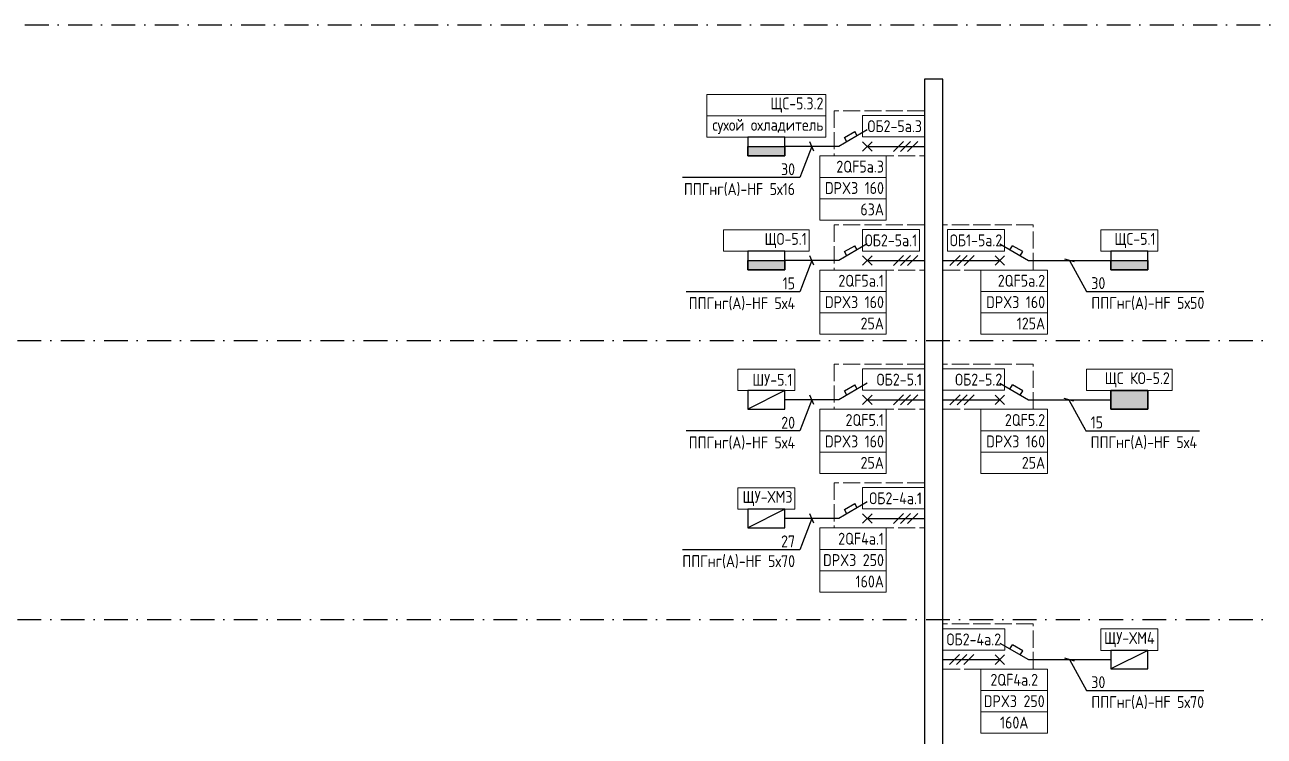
# Model space of a CAD drawing. Header units: millimetres. Extents: x -1221 to 2392, y 143 to 1021.
# Drawn here: x 1015.6 to 1276.3, y 866.1 to 1015.7 of the extents above; entities that cross this region are included whole.
import ezdxf
from ezdxf import colors
from ezdxf.entities.mleader import LeaderData, LeaderLine
from ezdxf.math import Vec2, Vec3

# ---------------------------------------------------------------- set-up
doc = ezdxf.new("R2010")
doc.units = ezdxf.units.MM
doc.header["$MEASUREMENT"] = 0
doc.linetypes.add('ACAD_ISO02W100', pattern=[15, 12, -3])
doc.linetypes.add('Штрихпунктирная 5 х 2 мм', pattern=[9, 5, -2, 0, -2])
doc.layers.get('Defpoints').update_dxf_attribs({"color": 6})
doc.layers.add('_LV_txt', color=7, linetype='Continuous', lineweight=15)
doc.layers.add('EL_Схема', color=7, linetype='Continuous', lineweight=15)
for name, color, linetype in [('ACM 0.05mm', 1, 'Continuous'), ('ACM Text', 7, 'Continuous'), ('EM_Щиты', 7, 'Continuous')]:
    doc.layers.add(name, color=color, linetype=linetype)
doc.styles.add('Надписи', font='isocpeur.ttf', dxfattribs={"width": 0.85})

# ---------------------------------------------------------------- blocks, each defined once
blk = doc.blocks.new('*T182')
at = {"layer": 'Defpoints', "color": 8, "linetype": 'ByBlock', "lineweight": 0, "transparency": 16777216}
for p, q in [((0, 0), (13, 0)), ((0, 0), (0, -4.5)), ((13, 0), (13, -4.5)), ((0, -4.5), (13, -4.5))]:
    blk.add_line(p, q, dxfattribs=at)
at = {"layer": 'ACM Text', "transparency": 16777216, "insert": (12.5, -2.25), "char_height": 2.5, "width": 12, "attachment_point": 6, "style": 'Надписи'}
blk.add_mtext('ОБ2-5.2', dxfattribs=at)
blk = doc.blocks.new('*T183')
at = {"layer": 'Defpoints', "color": 8, "linetype": 'ByBlock', "lineweight": 0, "transparency": 16777216}
for p, q in [((0, 0), (14, 0)), ((0, 0), (0, -13.5)), ((14, 0), (14, -13.5)), ((0, -4.5), (14, -4.5)), ((0, -9), (14, -9)), ((0, -13.5), (14, -13.5))]:
    blk.add_line(p, q, dxfattribs=at)
at = {"layer": 'ACM Text', "transparency": 16777216, "char_height": 2.5, "width": 13, "attachment_point": 6, "style": 'Надписи'}
for s, insert in [('2QF5.2', (13.5, -2.25)), ('DPX3 160', (13.5, -6.75)), ('25A', (13.5, -11.25))]:
    blk.add_mtext(s, dxfattribs=dict(at, insert=insert))
blk = doc.blocks.new('*U27')
at = {"linetype": 'Continuous'}
h = blk.add_hatch(color=256, dxfattribs=at)
h.dxf.hatch_style = 1
h.paths.add_polyline_path([(3.9, 0), (3.9, 3.9), (-3.9, 3.9), (-3.9, 0)])
for points in [[(-3.9, 0), (3.9, 0), (3.9, 3.9), (-3.9, 3.9)], [(-3.9, 3.9), (3.9, 3.9), (3.9, 0), (-3.9, 0)]]:
    blk.add_lwpolyline(points, close=True, dxfattribs=at)
blk = doc.blocks.new('*T184')
at = {"layer": 'Defpoints', "color": 8, "linetype": 'ByBlock', "lineweight": 0, "transparency": 16777216}
for p, q in [((0, 0), (18, 0)), ((0, 0), (0, -4.5)), ((18, 0), (18, -4.5)), ((0, -4.5), (18, -4.5))]:
    blk.add_line(p, q, dxfattribs=at)
at = {"layer": 'ACM Text', "transparency": 16777216, "insert": (17.5, -2.25), "char_height": 2.5, "width": 17, "attachment_point": 6, "style": 'Надписи'}
blk.add_mtext('ЩС КО-5.2', dxfattribs=at)
blk = doc.blocks.new('*T188')
at = {"layer": 'Defpoints', "color": 8, "linetype": 'ByBlock', "lineweight": 0, "transparency": 16777216}
for p, q in [((0, 0), (14, 0)), ((0, 0), (0, -13.5)), ((14, 0), (14, -13.5)), ((0, -4.5), (14, -4.5)), ((0, -9), (14, -9)), ((0, -13.5), (14, -13.5))]:
    blk.add_line(p, q, dxfattribs=at)
at = {"layer": 'ACM Text', "transparency": 16777216, "char_height": 2.5, "width": 13, "attachment_point": 6, "style": 'Надписи'}
for s, insert in [('2QF5.1', (13.5, -2.25)), ('DPX3 160', (13.5, -6.75)), ('25A', (13.5, -11.25))]:
    blk.add_mtext(s, dxfattribs=dict(at, insert=insert))
blk = doc.blocks.new('*T189')
at = {"layer": 'Defpoints', "color": 8, "linetype": 'ByBlock', "lineweight": 0, "transparency": 16777216}
for p, q in [((0, 0), (13, 0)), ((0, 0), (0, -4.5)), ((13, 0), (13, -4.5)), ((0, -4.5), (13, -4.5))]:
    blk.add_line(p, q, dxfattribs=at)
at = {"layer": 'ACM Text', "transparency": 16777216, "insert": (12.5, -2.25), "char_height": 2.5, "width": 12, "attachment_point": 6, "style": 'Надписи'}
blk.add_mtext('ОБ2-5.1', dxfattribs=at)
blk = doc.blocks.new('*U29')
at = {"linetype": 'Continuous'}
blk.add_lwpolyline([(-3.9, 0), (3.9, 0), (3.9, 3.9), (-3.9, 3.9)], close=True, dxfattribs=at)
blk.add_lwpolyline([(3.9, 3.9), (-3.9, 0)])
blk = doc.blocks.new('*T190')
at = {"layer": 'Defpoints', "color": 8, "linetype": 'ByBlock', "lineweight": 0, "transparency": 16777216}
for p, q in [((0, 0), (12, 0)), ((0, 0), (0, -4.5)), ((12, 0), (12, -4.5)), ((0, -4.5), (12, -4.5))]:
    blk.add_line(p, q, dxfattribs=at)
at = {"layer": 'ACM Text', "transparency": 16777216, "insert": (11.5, -2.25), "char_height": 2.5, "width": 11, "attachment_point": 6, "style": 'Надписи'}
blk.add_mtext('ШУ-5.1', dxfattribs=at)
blk = doc.blocks.new('_Oblique')
at = {"color": 0, "linetype": 'ByBlock', "lineweight": -2}
blk.add_line((-0.5, -0.5), (0.5, 0.5), dxfattribs=at)
blk = doc.blocks.new('*T177')
at = {"layer": 'Defpoints', "color": 8, "linetype": 'ByBlock', "lineweight": 0, "transparency": 16777216}
for p, q in [((0, 0), (14, 0)), ((0, 0), (0, -13.5)), ((14, 0), (14, -13.5)), ((0, -4.5), (14, -4.5)), ((0, -9), (14, -9)), ((0, -13.5), (14, -13.5))]:
    blk.add_line(p, q, dxfattribs=at)
at = {"layer": 'ACM Text', "transparency": 16777216, "char_height": 2.5, "width": 13, "attachment_point": 6, "style": 'Надписи'}
for s, insert in [('2QF4а.1', (13.5, -2.25)), ('DPX3 250', (13.5, -6.75)), ('160A', (13.5, -11.25))]:
    blk.add_mtext(s, dxfattribs=dict(at, insert=insert))
blk = doc.blocks.new('*T178')
at = {"layer": 'Defpoints', "color": 8, "linetype": 'ByBlock', "lineweight": 0, "transparency": 16777216}
for p, q in [((0, 0), (13, 0)), ((0, 0), (0, -4.5)), ((13, 0), (13, -4.5)), ((0, -4.5), (13, -4.5))]:
    blk.add_line(p, q, dxfattribs=at)
at = {"layer": 'ACM Text', "transparency": 16777216, "insert": (12.5, -2.25), "char_height": 2.5, "width": 12, "attachment_point": 6, "style": 'Надписи'}
blk.add_mtext('ОБ2-4а.1', dxfattribs=at)
blk = doc.blocks.new('*T153')
at = {"layer": 'Defpoints', "color": 8, "linetype": 'ByBlock', "lineweight": 0, "transparency": 16777216}
for p, q in [((0, 0), (12, 0)), ((0, 0), (0, -4.5)), ((12, 0), (12, -4.5)), ((0, -4.5), (12, -4.5))]:
    blk.add_line(p, q, dxfattribs=at)
at = {"layer": 'ACM Text', "transparency": 16777216, "insert": (11.5, -2.25), "char_height": 2.5, "width": 11, "attachment_point": 6, "style": 'Надписи'}
blk.add_mtext('ЩУ-ХМ3', dxfattribs=at)
blk = doc.blocks.new('*T154')
at = {"layer": 'Defpoints', "color": 8, "linetype": 'ByBlock', "lineweight": 0, "transparency": 16777216}
for p, q in [((0, 0), (13, 0)), ((0, 0), (0, -4.5)), ((13, 0), (13, -4.5)), ((0, -4.5), (13, -4.5))]:
    blk.add_line(p, q, dxfattribs=at)
at = {"layer": 'ACM Text', "transparency": 16777216, "insert": (6.5, -2.25), "char_height": 2.5, "width": 12, "attachment_point": 5, "style": 'Надписи'}
blk.add_mtext('ОБ2-4а.2', dxfattribs=at)
blk = doc.blocks.new('*T155')
at = {"layer": 'Defpoints', "color": 8, "linetype": 'ByBlock', "lineweight": 0, "transparency": 16777216}
for p, q in [((0, 0), (14, 0)), ((0, 0), (0, -13.5)), ((14, 0), (14, -13.5)), ((0, -4.5), (14, -4.5)), ((0, -9), (14, -9)), ((0, -13.5), (14, -13.5))]:
    blk.add_line(p, q, dxfattribs=at)
at = {"layer": 'ACM Text', "transparency": 16777216, "char_height": 2.5, "width": 13, "attachment_point": 5, "style": 'Надписи'}
for s, insert in [('2QF4а.2', (7, -2.25)), ('DPX3 250', (7, -6.75)), ('160A', (7, -11.25))]:
    blk.add_mtext(s, dxfattribs=dict(at, insert=insert))
blk = doc.blocks.new('*T156')
at = {"layer": 'Defpoints', "color": 8, "linetype": 'ByBlock', "lineweight": 0, "transparency": 16777216}
for p, q in [((0, 0), (12, 0)), ((0, 0), (0, -4.5)), ((12, 0), (12, -4.5)), ((0, -4.5), (12, -4.5))]:
    blk.add_line(p, q, dxfattribs=at)
at = {"layer": 'ACM Text', "transparency": 16777216, "insert": (6, -2.25), "char_height": 2.5, "width": 11, "attachment_point": 5, "style": 'Надписи'}
blk.add_mtext('ЩУ-ХМ4', dxfattribs=at)
blk = doc.blocks.new('*T157')
at = {"layer": 'Defpoints', "color": 8, "linetype": 'ByBlock', "lineweight": 0, "transparency": 16777216}
for p, q in [((0, 0), (12, 0)), ((0, 0), (0, -4.5)), ((12, 0), (12, -4.5)), ((0, -4.5), (12, -4.5))]:
    blk.add_line(p, q, dxfattribs=at)
at = {"layer": 'ACM Text', "transparency": 16777216, "insert": (11.5, -2.25), "char_height": 2.5, "width": 11, "attachment_point": 6, "style": 'Надписи'}
blk.add_mtext('ОБ1-5а.2', dxfattribs=at)
blk = doc.blocks.new('*T158')
at = {"layer": 'Defpoints', "color": 8, "linetype": 'ByBlock', "lineweight": 0, "transparency": 16777216}
for p, q in [((0, 0), (14, 0)), ((0, 0), (0, -13.5)), ((14, 0), (14, -13.5)), ((0, -4.5), (14, -4.5)), ((0, -9), (14, -9)), ((0, -13.5), (14, -13.5))]:
    blk.add_line(p, q, dxfattribs=at)
at = {"layer": 'ACM Text', "transparency": 16777216, "char_height": 2.5, "width": 13, "attachment_point": 6, "style": 'Надписи'}
for s, insert in [('2QF5а.2', (13.5, -2.25)), ('DPX3 160', (13.5, -6.75)), ('125A', (13.5, -11.25))]:
    blk.add_mtext(s, dxfattribs=dict(at, insert=insert))
blk = doc.blocks.new('*U19')
at = {"linetype": 'Continuous'}
h = blk.add_hatch(color=256, dxfattribs=at)
h.dxf.hatch_style = 1
h.paths.add_polyline_path([(-3.9, 1.95), (-3.9, 0), (3.9, 0), (3.9, 1.95)])
for points in [[(-3.9, 0), (3.9, 0), (3.9, 3.9), (-3.9, 3.9)], [(-3.9, 1.95), (3.9, 1.95), (3.9, 0), (-3.9, 0)]]:
    blk.add_lwpolyline(points, close=True, dxfattribs=at)
blk = doc.blocks.new('*T159')
at = {"layer": 'Defpoints', "color": 8, "linetype": 'ByBlock', "lineweight": 0, "transparency": 16777216}
for p, q in [((0, 0), (12, 0)), ((0, 0), (0, -4.5)), ((12, 0), (12, -4.5)), ((0, -4.5), (12, -4.5))]:
    blk.add_line(p, q, dxfattribs=at)
at = {"layer": 'ACM Text', "transparency": 16777216, "insert": (11.5, -2.25), "char_height": 2.5, "width": 11, "attachment_point": 6, "style": 'Надписи'}
blk.add_mtext('ЩС-5.1', dxfattribs=at)
blk = doc.blocks.new('*T160')
at = {"layer": 'Defpoints', "color": 8, "linetype": 'ByBlock', "lineweight": 0, "transparency": 16777216}
for p, q in [((0, 0), (14, 0)), ((0, 0), (0, -13.5)), ((14, 0), (14, -13.5)), ((0, -4.5), (14, -4.5)), ((0, -9), (14, -9)), ((0, -13.5), (14, -13.5))]:
    blk.add_line(p, q, dxfattribs=at)
at = {"layer": 'ACM Text', "transparency": 16777216, "char_height": 2.5, "width": 13, "attachment_point": 6, "style": 'Надписи'}
for s, insert in [('2QF5а.1', (13.5, -2.25)), ('DPX3 160', (13.5, -6.75)), ('25A', (13.5, -11.25))]:
    blk.add_mtext(s, dxfattribs=dict(at, insert=insert))
blk = doc.blocks.new('*T161')
at = {"layer": 'Defpoints', "color": 8, "linetype": 'ByBlock', "lineweight": 0, "transparency": 16777216}
for p, q in [((0, 0), (12, 0)), ((0, 0), (0, -4.5)), ((12, 0), (12, -4.5)), ((0, -4.5), (12, -4.5))]:
    blk.add_line(p, q, dxfattribs=at)
at = {"layer": 'ACM Text', "transparency": 16777216, "insert": (11.5, -2.25), "char_height": 2.5, "width": 11, "attachment_point": 6, "style": 'Надписи'}
blk.add_mtext('ОБ2-5а.1', dxfattribs=at)
blk = doc.blocks.new('*T162')
at = {"layer": 'Defpoints', "color": 8, "linetype": 'ByBlock', "lineweight": 0, "transparency": 16777216}
for p, q in [((0, 0), (18, 0)), ((0, 0), (0, -4.5)), ((18, 0), (18, -4.5)), ((0, -4.5), (18, -4.5))]:
    blk.add_line(p, q, dxfattribs=at)
at = {"layer": 'ACM Text', "transparency": 16777216, "insert": (17.5, -2.25), "char_height": 2.5, "width": 17, "attachment_point": 6, "style": 'Надписи'}
blk.add_mtext('ЩО-5.1', dxfattribs=at)
blk = doc.blocks.new('*T163')
at = {"layer": 'Defpoints', "color": 8, "linetype": 'ByBlock', "lineweight": 0, "transparency": 16777216}
for p, q in [((0, 0), (25, 0)), ((0, 0), (0, -9)), ((25, 0), (25, -9)), ((0, -4.5), (25, -4.5)), ((0, -9), (25, -9))]:
    blk.add_line(p, q, dxfattribs=at)
at = {"layer": 'ACM Text', "transparency": 16777216, "char_height": 2.5, "width": 24, "attachment_point": 6, "style": 'Надписи'}
for s, insert in [('ЩС-5.3.2', (24.5, -2.25)), ('сухой охладитель', (24.5, -6.75))]:
    blk.add_mtext(s, dxfattribs=dict(at, insert=insert))
blk = doc.blocks.new('*T164')
at = {"layer": 'Defpoints', "color": 8, "linetype": 'ByBlock', "lineweight": 0, "transparency": 16777216}
for p, q in [((0, 0), (14, 0)), ((0, 0), (0, -13.5)), ((14, 0), (14, -13.5)), ((0, -4.5), (14, -4.5)), ((0, -9), (14, -9)), ((0, -13.5), (14, -13.5))]:
    blk.add_line(p, q, dxfattribs=at)
at = {"layer": 'ACM Text', "transparency": 16777216, "char_height": 2.5, "width": 13, "attachment_point": 6, "style": 'Надписи'}
for s, insert in [('2QF5а.3', (13.5, -2.25)), ('DPX3 160', (13.5, -6.75)), ('63A', (13.5, -11.25))]:
    blk.add_mtext(s, dxfattribs=dict(at, insert=insert))
blk = doc.blocks.new('*T165')
at = {"layer": 'Defpoints', "color": 8, "linetype": 'ByBlock', "lineweight": 0, "transparency": 16777216}
for p, q in [((0, 0), (13, 0)), ((0, 0), (0, -4.5)), ((13, 0), (13, -4.5)), ((0, -4.5), (13, -4.5))]:
    blk.add_line(p, q, dxfattribs=at)
at = {"layer": 'ACM Text', "transparency": 16777216, "insert": (12.5, -2.25), "char_height": 2.5, "width": 12, "attachment_point": 6, "style": 'Надписи'}
blk.add_mtext('ОБ2-5а.3', dxfattribs=at)

msp = doc.modelspace()

# ---------------------------------------------------------------- linework, layer by layer
for p, q in [((1192.83, 993.6), (1186.81, 990.12)), ((1188.04, 991.99), (1190.21, 993.24)), ((1190.71, 992.37), (1190.21, 993.24)), ((1188.54, 991.12), (1188.04, 991.99)), ((1193.84, 989.12), (1191.84, 991.12)), ((1193.84, 991.12), (1191.84, 989.12)), ((1192.84, 990.12), (1204.83, 990.12)), ((1192.83, 969.6), (1186.81, 966.12)), ((1188.04, 967.99), (1190.21, 969.24)), ((1188.54, 967.12), (1188.04, 967.99)), ((1190.71, 968.37), (1190.21, 969.24)), ((1193.84, 965.12), (1191.84, 967.12)), ((1193.84, 967.12), (1191.84, 965.12)), ((1219.71, 965.12), (1221.71, 967.12)), ((1219.71, 967.12), (1221.71, 965.12)), ((1220.73, 969.6), (1226.74, 966.12)), ((1222.84, 968.37), (1223.34, 969.24)), ((1225.51, 967.99), (1223.34, 969.24)), ((1225.01, 967.12), (1225.51, 967.99)), ((1192.84, 966.12), (1204.83, 966.12)), ((1208.73, 966.12), (1220.71, 966.12)), ((1192.83, 940.31), (1186.81, 936.83)), ((1188.04, 938.7), (1190.21, 939.95)), ((1188.54, 937.83), (1188.04, 938.7)), ((1190.71, 939.08), (1190.21, 939.95)), ((1220.73, 940.31), (1226.74, 936.83)), ((1222.84, 939.08), (1223.34, 939.95)), ((1225.51, 938.7), (1223.34, 939.95)), ((1225.01, 937.83), (1225.51, 938.7)), ((1193.84, 935.83), (1191.84, 937.83)), ((1193.84, 937.83), (1191.84, 935.83)), ((1192.84, 936.83), (1204.83, 936.83)), ((1208.73, 936.83), (1220.71, 936.83)), ((1219.71, 935.83), (1221.71, 937.83)), ((1219.71, 937.83), (1221.71, 935.83)), ((1192.83, 915.35), (1186.81, 911.87)), ((1188.04, 913.74), (1190.21, 914.99)), ((1190.71, 914.12), (1190.21, 914.99)), ((1188.54, 912.87), (1188.04, 913.74)), ((1193.84, 910.87), (1191.84, 912.87)), ((1193.84, 912.87), (1191.84, 910.87)), ((1192.84, 911.87), (1204.83, 911.87)), ((1220.73, 885.67), (1226.74, 882.19)), ((1222.84, 884.45), (1223.34, 885.31)), ((1225.51, 884.06), (1223.34, 885.31)), ((1225.01, 883.2), (1225.51, 884.06)), ((1208.73, 882.19), (1220.71, 882.19)), ((1219.71, 881.19), (1221.71, 883.19)), ((1219.71, 883.19), (1221.71, 881.19))]:
    msp.add_line(p, q)
for points in [[(1200.43, 991.18), (1198.31, 989.06)], [(1201.93, 991.18), (1199.81, 989.06)], [(1203.43, 991.18), (1201.31, 989.06)], [(1200.43, 967.18), (1198.31, 965.06)], [(1201.93, 967.18), (1199.81, 965.06)], [(1203.43, 967.18), (1201.31, 965.06)], [(1212.33, 967.18), (1210.21, 965.06)], [(1213.83, 967.18), (1211.71, 965.06)], [(1215.33, 967.18), (1213.21, 965.06)], [(1200.43, 937.89), (1198.31, 935.77)], [(1201.93, 937.89), (1199.81, 935.77)], [(1203.43, 937.89), (1201.31, 935.77)], [(1212.33, 937.89), (1210.21, 935.77)], [(1213.83, 937.89), (1211.71, 935.77)], [(1215.33, 937.89), (1213.21, 935.77)], [(1200.43, 912.93), (1198.31, 910.81)], [(1201.93, 912.93), (1199.81, 910.81)], [(1203.43, 912.93), (1201.31, 910.81)], [(1212.24, 883.25), (1210.12, 881.13)], [(1213.74, 883.25), (1211.62, 881.13)], [(1215.24, 883.25), (1213.12, 881.13)]]:
    msp.add_lwpolyline(points)
at = {"layer": 'ACM 0.05mm', "color": 7, "linetype": 'Штрихпунктирная 5 х 2 мм'}
for points in [[(586.41, 1015.7), (762.34, 1015.7), (762.34, 1015.7), (772.34, 1015.7), (906.48, 1015.7), (906.48, 1015.7), (906.48, 1015.7), (906.48, 1015.7), (906.48, 1015.7), (906.48, 1015.7), (2391.94, 1015.7)], [(586.41, 949.31), (2391.94, 949.31)], [(586.41, 890.62), (2391.94, 890.62)]]:
    msp.add_lwpolyline(points, dxfattribs=at)
at = {"layer": 'ACM Text'}
for points in [[(1186.81, 990.12), (1175.5, 990.12)], [(1186.81, 966.12), (1175.5, 966.12)], [(1226.74, 966.12), (1244.05, 966.12)], [(1186.81, 936.83), (1175.5, 936.83)], [(1226.74, 936.83), (1244.05, 936.83)], [(1186.81, 911.87), (1175.5, 911.87)], [(1226.74, 882.19), (1244.05, 882.19)]]:
    msp.add_lwpolyline(points, dxfattribs=at)
at = {"layer": 'EL_Схема', "linetype": 'ACAD_ISO02W100', "ltscale": 0.3}
for points in [[(1204.83, 997.62), (1185.83, 997.62), (1185.83, 988.12), (1204.83, 988.12)], [(1204.83, 973.62), (1185.83, 973.62), (1185.83, 964.12), (1204.83, 964.12)], [(1208.73, 964.12), (1227.73, 964.12), (1227.73, 973.62), (1208.73, 973.62)], [(1204.83, 944.33), (1185.83, 944.33), (1185.83, 934.83), (1204.83, 934.83)], [(1208.73, 934.83), (1227.73, 934.83), (1227.73, 944.33), (1208.73, 944.33)], [(1204.83, 919.37), (1185.83, 919.37), (1185.83, 909.87), (1204.83, 909.87)], [(1208.73, 880.19), (1227.73, 880.19), (1227.73, 889.69), (1208.73, 889.69)]]:
    msp.add_lwpolyline(points, dxfattribs=at)
at = {"layer": 'EM_Щиты'}
msp.add_lwpolyline([(1204.83, 1004.28), (1204.83, 729.41), (1208.73, 729.41), (1208.73, 1004.28)], close=True, dxfattribs=at)

# ---------------------------------------------------------------- block references
for name, p in [('*T163', (1159.1, 1001.07)), ('*T165', (1191.83, 996.62)), ('*T164', (1182.83, 988.12)), ('*T162', (1162.6, 972.57)), ('*T161', (1191.83, 972.62)), ('*T157', (1209.72, 972.62)), ('*T159', (1241.95, 972.57)), ('*T160', (1182.83, 964.12)), ('*T158', (1216.73, 964.12)), ('*T190', (1165.6, 943.28)), ('*T189', (1191.83, 943.33)), ('*T182', (1208.72, 943.33)), ('*T184', (1238.95, 943.28)), ('*T188', (1182.83, 934.83)), ('*T183', (1216.73, 934.83)), ('*T153', (1165.6, 918.32)), ('*T178', (1191.83, 918.37)), ('*T177', (1182.83, 909.87)), ('*T154', (1208.73, 888.69)), ('*T156', (1241.95, 888.64)), ('*T155', (1216.73, 880.19))]:
    msp.add_blockref(name, p)
for name, p in [('*U19', (1171.6, 988.17)), ('*U19', (1171.6, 964.17)), ('*U19', (1247.95, 964.17)), ('*U29', (1171.6, 934.88)), ('*U27', (1247.95, 934.88)), ('*U29', (1171.6, 909.92)), ('*U29', (1247.95, 880.24))]:
    msp.add_blockref(name, p, dxfattribs=at)

# ---------------------------------------------------------------- next in the draw order: leaders
at = {"layer": '_LV_txt'}
ml = msp.add_multileader_mtext('Standard', dxfattribs=at)
ml.set_content('30\\PППГнг(А)-HF 5х16', color=256, style='Надписи')
ml.set_leader_properties(color=256)
ml.set_arrow_properties(name='OBLIQUE')
ml.build(insert=Vec2(0, 0))
ml.multileader.update_dxf_attribs({"has_dogleg": 0, "text_left_attachment_type": 6, "text_right_attachment_type": 6, "dogleg_length": 1, "arrow_head_size": 1.5})
ctx = ml.context
ctx.base_point, ctx.char_height, ctx.arrow_head_size, ctx.landing_gap_size, ctx.plane_origin = Vec3(1154.12, 983.57), 2.5, 1.5, 1, Vec3(1168.84, 977.49)
ctx.left_attachment, ctx.right_attachment, ctx.text_align_type = 6, 6, 2
notes = []
notes.append((ctx, [(1, (1, 1, 0), (1178.65, 983.57), (-1, 0), 0.01, [(2, [(1181.16, 990.12)], 0, [])])]))
ctx.mtext.insert, ctx.mtext.width, ctx.mtext.defined_height, ctx.mtext.alignment, ctx.mtext.flow_direction = Vec3(1177.64, 986.57), 23.4342, 9.84, 3, 5
ctx.mtext.has_bg_fill, ctx.mtext.bg_color, ctx.mtext.bg_scale_factor, ctx.mtext.bg_transparency, ctx.mtext.use_window_bg_color = 1, -1027028792, 1.5, 0, 1
ml = msp.add_multileader_mtext('Standard', dxfattribs=at)
ml.set_content('15\\PППГнг(А)-HF 5х4', color=256, style='Надписи')
ml.set_leader_properties(color=256)
ml.set_arrow_properties(name='OBLIQUE')
ml.build(insert=Vec2(0, 0))
ml.multileader.update_dxf_attribs({"has_dogleg": 0, "text_left_attachment_type": 6, "text_right_attachment_type": 6, "dogleg_length": 1, "arrow_head_size": 1.5})
ctx = ml.context
ctx.base_point, ctx.char_height, ctx.arrow_head_size, ctx.landing_gap_size, ctx.plane_origin = Vec3(1154.97, 959.57), 2.5, 1.5, 1, Vec3(1168.84, 953.49)
ctx.left_attachment, ctx.right_attachment, ctx.text_align_type = 6, 6, 2
notes.append((ctx, [(1, (1, 1, 0), (1178.65, 959.57), (-1, 0), 0.01, [(2, [(1181.16, 966.12)], 0, [])])]))
ctx.mtext.insert, ctx.mtext.width, ctx.mtext.defined_height, ctx.mtext.alignment, ctx.mtext.flow_direction = Vec3(1177.64, 962.57), 23.4342, 9.84, 3, 5
ctx.mtext.has_bg_fill, ctx.mtext.bg_color, ctx.mtext.bg_scale_factor, ctx.mtext.bg_transparency, ctx.mtext.use_window_bg_color = 1, -1027028792, 1.5, 0, 1
ml = msp.add_multileader_mtext('Standard', dxfattribs=at)
ml.set_content('30\\PППГнг(А)-HF 5х50', color=256, style='Надписи')
ml.set_leader_properties(color=256)
ml.set_arrow_properties(name='OBLIQUE')
ml.build(insert=Vec2(0, 0))
ml.multileader.update_dxf_attribs({"has_dogleg": 0, "text_left_attachment_type": 6, "text_right_attachment_type": 6, "dogleg_length": 1, "arrow_head_size": 1.5})
ctx = ml.context
ctx.base_point, ctx.char_height, ctx.arrow_head_size, ctx.landing_gap_size, ctx.plane_origin = Vec3(1238.94, 959.62), 2.5, 1.5, 1, Vec3(1223.08, 953.49)
ctx.left_attachment, ctx.right_attachment = 6, 6
notes.append((ctx, [(0, (1, 1, 0), (1238.93, 959.62), (1, 0), 0.01, [(2, [(1235.39, 966.12)], 0, [])])]))
ctx.mtext.insert, ctx.mtext.width, ctx.mtext.defined_height, ctx.mtext.flow_direction = Vec3(1239.94, 962.62), 23.4342, 9.84, 5
ctx.mtext.has_bg_fill, ctx.mtext.bg_color, ctx.mtext.bg_scale_factor, ctx.mtext.bg_transparency, ctx.mtext.use_window_bg_color = 1, -1027028792, 1.5, 0, 1
ml = msp.add_multileader_mtext('Standard', dxfattribs=at)
ml.set_content('20\\PППГнг(А)-HF 5х4', color=256, style='Надписи')
ml.set_leader_properties(color=256)
ml.set_arrow_properties(name='OBLIQUE')
ml.build(insert=Vec2(0, 0))
ml.multileader.update_dxf_attribs({"has_dogleg": 0, "text_left_attachment_type": 6, "text_right_attachment_type": 6, "dogleg_length": 1, "arrow_head_size": 1.5})
ctx = ml.context
ctx.base_point, ctx.char_height, ctx.arrow_head_size, ctx.landing_gap_size, ctx.plane_origin = Vec3(1154.97, 930.27), 2.5, 1.5, 1, Vec3(1168.84, 924.2)
ctx.left_attachment, ctx.right_attachment, ctx.text_align_type = 6, 6, 2
notes.append((ctx, [(1, (1, 1, 0), (1178.65, 930.27), (-1, 0), 0.01, [(2, [(1181.16, 936.83)], 0, [])])]))
ctx.mtext.insert, ctx.mtext.width, ctx.mtext.defined_height, ctx.mtext.alignment, ctx.mtext.flow_direction = Vec3(1177.64, 933.27), 23.4342, 9.84, 3, 5
ctx.mtext.has_bg_fill, ctx.mtext.bg_color, ctx.mtext.bg_scale_factor, ctx.mtext.bg_transparency, ctx.mtext.use_window_bg_color = 1, -1027028792, 1.5, 0, 1
ml = msp.add_multileader_mtext('Standard', dxfattribs=at)
ml.set_content('15\\PППГнг(А)-HF 5х4', color=256, style='Надписи')
ml.set_leader_properties(color=256)
ml.set_arrow_properties(name='OBLIQUE')
ml.build(insert=Vec2(0, 0))
ml.multileader.update_dxf_attribs({"has_dogleg": 0, "text_left_attachment_type": 6, "text_right_attachment_type": 6, "dogleg_length": 1, "arrow_head_size": 1.5})
ctx = ml.context
ctx.base_point, ctx.char_height, ctx.arrow_head_size, ctx.landing_gap_size, ctx.plane_origin = Vec3(1238.8, 930.33), 2.5, 1.5, 1, Vec3(1222.93, 924.2)
ctx.left_attachment, ctx.right_attachment = 6, 6
notes.append((ctx, [(0, (1, 1, 0), (1238.79, 930.33), (1, 0), 0.01, [(2, [(1235.25, 936.83)], 0, [])])]))
ctx.mtext.insert, ctx.mtext.width, ctx.mtext.defined_height, ctx.mtext.flow_direction = Vec3(1239.8, 933.33), 23.4342, 9.84, 5
ctx.mtext.has_bg_fill, ctx.mtext.bg_color, ctx.mtext.bg_scale_factor, ctx.mtext.bg_transparency, ctx.mtext.use_window_bg_color = 1, -1027028792, 1.5, 0, 1
ml = msp.add_multileader_mtext('Standard', dxfattribs=at)
ml.set_content('27\\PППГнг(А)-HF 5х70', color=256, style='Надписи')
ml.set_leader_properties(color=256)
ml.set_arrow_properties(name='OBLIQUE')
ml.build(insert=Vec2(0, 0))
ml.multileader.update_dxf_attribs({"has_dogleg": 0, "text_left_attachment_type": 6, "text_right_attachment_type": 6, "dogleg_length": 1, "arrow_head_size": 1.5})
ctx = ml.context
ctx.base_point, ctx.char_height, ctx.arrow_head_size, ctx.landing_gap_size, ctx.plane_origin = Vec3(1153.69, 905.31), 2.5, 1.5, 1, Vec3(1168.84, 899.24)
ctx.left_attachment, ctx.right_attachment, ctx.text_align_type = 6, 6, 2
notes.append((ctx, [(1, (1, 1, 0), (1178.65, 905.31), (-1, 0), 0.01, [(2, [(1181.16, 911.87)], 0, [])])]))
ctx.mtext.insert, ctx.mtext.width, ctx.mtext.defined_height, ctx.mtext.alignment, ctx.mtext.flow_direction = Vec3(1177.64, 908.31), 23.4342, 9.84, 3, 5
ctx.mtext.has_bg_fill, ctx.mtext.bg_color, ctx.mtext.bg_scale_factor, ctx.mtext.bg_transparency, ctx.mtext.use_window_bg_color = 1, -1027028792, 1.5, 0, 1
ml = msp.add_multileader_mtext('Standard', dxfattribs=at)
ml.set_content('30\\PППГнг(А)-HF 5х70', color=256, style='Надписи')
ml.set_leader_properties(color=256)
ml.set_arrow_properties(name='OBLIQUE')
ml.build(insert=Vec2(0, 0))
ml.multileader.update_dxf_attribs({"has_dogleg": 0, "text_left_attachment_type": 6, "text_right_attachment_type": 6, "dogleg_length": 1, "arrow_head_size": 1.5})
ctx = ml.context
ctx.base_point, ctx.char_height, ctx.arrow_head_size, ctx.landing_gap_size, ctx.plane_origin = Vec3(1238.94, 875.69), 2.5, 1.5, 1, Vec3(1223.08, 869.56)
ctx.left_attachment, ctx.right_attachment = 6, 6
notes.append((ctx, [(0, (1, 1, 0), (1238.93, 875.69), (1, 0), 0.01, [(2, [(1235.39, 882.19)], 0, [])])]))
ctx.mtext.insert, ctx.mtext.width, ctx.mtext.defined_height, ctx.mtext.flow_direction = Vec3(1239.94, 878.69), 23.4342, 9.84, 5
ctx.mtext.has_bg_fill, ctx.mtext.bg_color, ctx.mtext.bg_scale_factor, ctx.mtext.bg_transparency, ctx.mtext.use_window_bg_color = 1, -1027028792, 1.5, 0, 1
for ctx, leaders in notes:
    for number, flags, end, landing, length, lines in leaders:
        leader = LeaderData()
        leader.index, (leader.has_last_leader_line, leader.has_dogleg_vector, leader.attachment_direction) = number, flags
        leader.last_leader_point, leader.dogleg_vector, leader.dogleg_length = Vec3(end), Vec3(landing), length
        for number, points, colour, breaks in lines:
            line = LeaderLine()
            line.index, line.vertices, line.color, line.breaks = number, Vec3.list(points), colors.encode_raw_color(colour), breaks
            leader.lines.append(line)
        ctx.leaders.append(leader)

doc.saveas('drawing.dxf')
